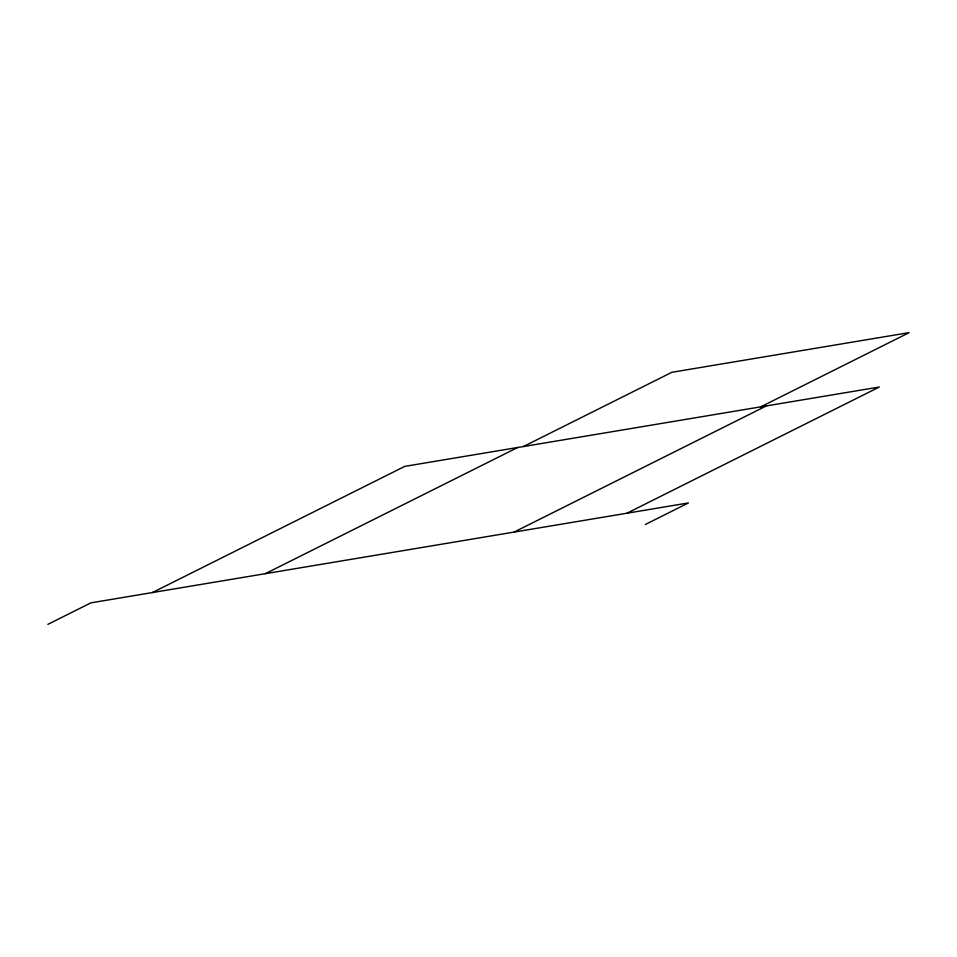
<?xml version="1.0" encoding="UTF-8"?>
<svg xmlns="http://www.w3.org/2000/svg" width="957" height="957" viewBox="0 0 957 957"><rect width="100%" height="100%" fill="white"/><g stroke="black" fill="none" stroke-linecap="round" stroke-linejoin="round"><path stroke-width="1.44" d="M47.85 624.371L90.927 602.838L688.43 502.939L645.353 524.472M152.39 592.562L404.751 466.382L879.316 387.023L626.955 513.215M265.292 573.686L517.653 447.505M523.395 446.536L671.862 372.297L909.15 332.629L760.671 406.869M514.065 532.092L766.413 405.9"/></g></svg>
